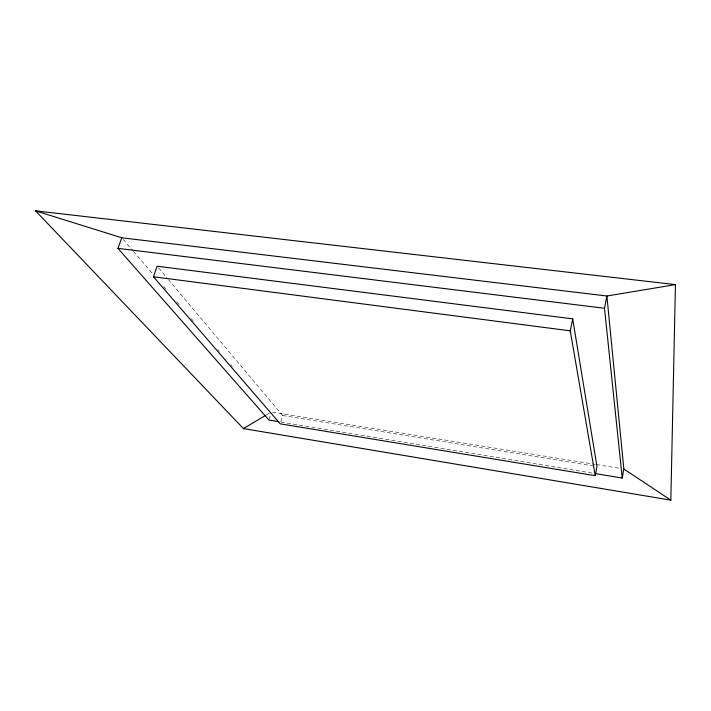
<?xml version="1.0" encoding="UTF-8"?>
<svg xmlns="http://www.w3.org/2000/svg" width="711" height="711" viewBox="0 0 711 711"><rect width="100%" height="100%" fill="white"/><g stroke="black" fill="none" stroke-linecap="round" stroke-linejoin="round"><path stroke-width="0.53" stroke-dasharray="3.56 2.67" d="M280.809 421.765L282.631 415.517L168.543 279.787M269.265 419.055L270.162 416.015M266.705 414.735L269.496 413.073M272.455 412.14L595.383 464.381M596.476 464.559L619.459 468.273M282.631 415.517L593.676 465.981M280.996 422.05L593.792 473.357M123.234 239.474L132.628 250.405M133.348 251.25L152.865 273.966M163.699 286.595L166.587 289.955M176.701 301.74L179.599 305.099M191.161 318.564L193.321 321.088M217.895 349.696L219.335 351.385M230.897 364.85L232.346 366.529M158.562 267.914L167.832 278.943"/><path stroke-width="1.07" d="M670.837 500.153L675.45 284.613L35.55 210.847L243.429 428.582L670.837 500.153L623.84 468.984L606.883 296.007L121.794 237.785L35.55 210.847M595.978 473.713L622.232 478.014L623.84 468.984M595.249 475.686L596.964 466.514L572.693 318.857L157.131 266.216L153.46 276.766L280.205 423.845L595.249 475.686L570.249 330.828L572.693 318.857M622.232 478.014L604.501 308.263L606.883 296.007L675.45 284.613M278.81 421.685L268.971 420.068L117.946 248.37L121.794 237.785M243.429 428.582L265.772 415.286M117.946 248.37L604.501 308.263M153.46 276.766L570.249 330.828"/></g></svg>
